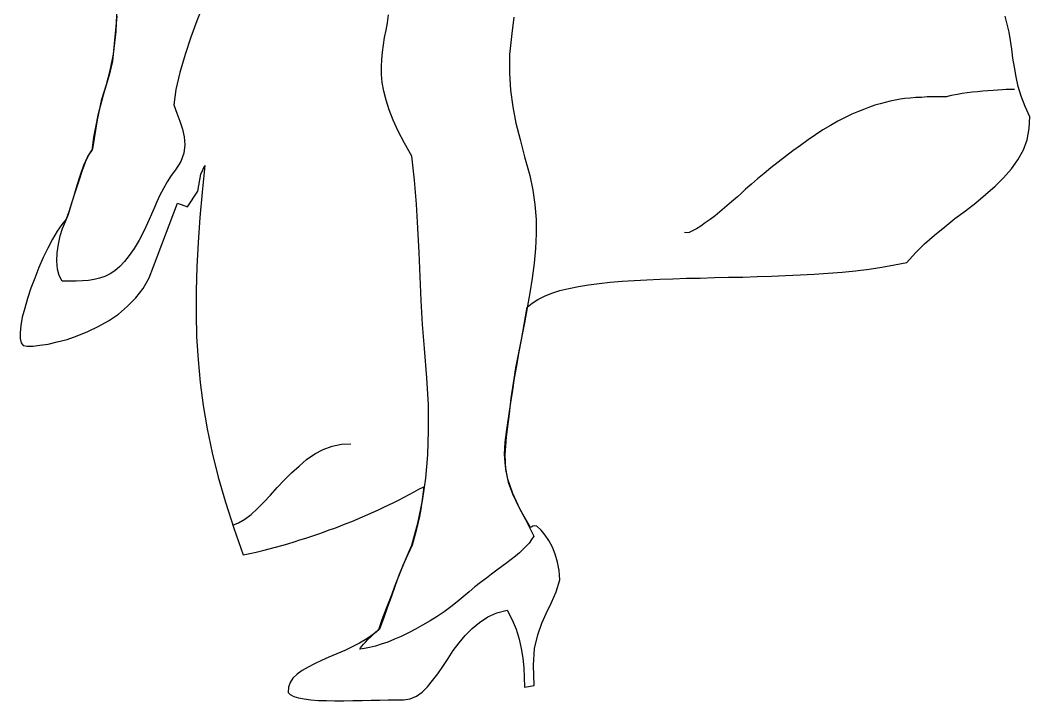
# Model space of a CAD drawing. Header units: millimetres. Extents: x 37 to 11188, y 2113 to 8073.
# Drawn here: x 1182 to 2032, y 2129 to 2702 of the extents above; entities that cross this region are included whole.
import ezdxf

# ---------------------------------------------------------------- set-up
doc = ezdxf.new("R2010")
doc.units = ezdxf.units.MM

msp = doc.modelspace()

# ---------------------------------------------------------------- linework, layer by layer
at = {"linetype": 'Continuous'}
for p, q in [((1263.13, 2692.54), (1264.33, 2720.74)), ((1335.32, 2712.75), (1330.93, 2701.34)), ((1263.53, 2705.34), (1259.93, 2667.34)), ((1330.93, 2701.34), (1325.92, 2687.55)), ((1491.3, 2699.74), (1492.3, 2706.34)), ((1597.48, 2704.55), (1595.88, 2690.74)), ((2012.63, 2698.54), (2010.84, 2705.34)), ((1260.93, 2673.35), (1263.13, 2692.54)), ((1488.9, 2687.34), (1490.1, 2693.54)), ((1490.1, 2693.54), (1491.3, 2699.74)), ((2014.23, 2691.74), (2012.63, 2698.54)), ((1325.92, 2687.55), (1321.12, 2672.95)), ((1487.9, 2681.34), (1488.9, 2687.34)), ((1595.88, 2690.74), (1594.08, 2673.14)), ((2015.43, 2684.74), (2014.23, 2691.74)), ((2016.43, 2677.54), (2015.43, 2684.74)), ((1487.11, 2675.14), (1487.9, 2681.34)), ((2017.43, 2669.95), (2016.43, 2677.54)), ((1259.93, 2667.34), (1257.33, 2656.75)), ((1258.13, 2659.55), (1260.93, 2673.35)), ((1321.12, 2672.95), (1316.72, 2657.95)), ((1486.3, 2662.75), (1486.5, 2668.95)), ((1486.5, 2668.95), (1487.11, 2675.14)), ((1594.08, 2673.14), (1593.89, 2657.35)), ((2018.64, 2662.35), (2017.43, 2669.95)), ((1254.93, 2647.95), (1258.13, 2659.55)), ((1486.3, 2656.35), (1486.3, 2662.75)), ((2020.03, 2654.35), (2018.64, 2662.35)), ((1257.33, 2656.75), (1254.73, 2647.35)), ((1316.72, 2657.95), (1313.32, 2643.55)), ((1486.9, 2649.55), (1486.3, 2656.35)), ((1593.89, 2657.35), (1594.68, 2642.95)), ((2021.83, 2646.15), (2020.03, 2654.35)), ((1251.13, 2635.35), (1254.93, 2647.95)), ((1254.73, 2647.35), (1252.13, 2638.75)), ((1313.32, 2643.55), (1311.53, 2630.75)), ((1488.1, 2642.35), (1486.9, 2649.55)), ((1490.1, 2634.75), (1488.1, 2642.35)), ((1594.68, 2642.95), (1596.68, 2628.95)), ((1983.24, 2641.35), (1978.84, 2640.75)), ((1987.64, 2641.75), (1983.24, 2641.35)), ((1992.04, 2642.15), (1987.64, 2641.75)), ((1996.44, 2642.55), (1992.04, 2642.15)), ((2000.83, 2642.75), (1996.44, 2642.55)), ((2004.83, 2643.15), (2000.83, 2642.75)), ((2008.63, 2643.35), (2004.83, 2643.15)), ((2011.84, 2643.55), (2008.63, 2643.35)), ((2014.84, 2643.55), (2011.84, 2643.55)), ((2017.24, 2643.75), (2014.84, 2643.55)), ((2018.83, 2643.75), (2017.24, 2643.75)), ((2024.43, 2637.95), (2021.83, 2646.15)), ((1247.33, 2618.16), (1251.13, 2635.35)), ((1252.13, 2638.75), (1249.93, 2630.55)), ((1492.7, 2626.55), (1490.1, 2634.75)), ((1914.04, 2633.76), (1909.84, 2632.76)), ((1918.25, 2634.55), (1914.04, 2633.76)), ((1922.44, 2635.35), (1918.25, 2634.55)), ((1926.64, 2635.95), (1922.44, 2635.35)), ((1931.04, 2636.35), (1926.64, 2635.95)), ((1935.64, 2636.75), (1931.04, 2636.35)), ((1940.44, 2636.95), (1935.64, 2636.75)), ((1945.24, 2637.35), (1940.44, 2636.95)), ((1950.44, 2637.35), (1945.24, 2637.35)), ((1955.84, 2637.55), (1950.44, 2637.35)), ((1961.64, 2637.55), (1955.84, 2637.55)), ((1964.24, 2638.35), (1961.64, 2637.55)), ((1967.24, 2638.95), (1964.24, 2638.35)), ((1970.84, 2639.55), (1967.24, 2638.95)), ((1974.64, 2640.15), (1970.84, 2639.55)), ((1978.84, 2640.75), (1974.64, 2640.15)), ((2027.63, 2629.36), (2024.43, 2637.95)), ((1249.93, 2630.55), (1247.73, 2622.15)), ((1311.53, 2630.75), (1314.12, 2623.75)), ((1496.1, 2617.95), (1492.7, 2626.55)), ((1596.68, 2628.95), (1599.28, 2615.36)), ((1887.65, 2625.15), (1882.05, 2622.75)), ((1892.45, 2627.15), (1887.65, 2625.15)), ((1896.85, 2628.75), (1892.45, 2627.15)), ((1901.25, 2630.36), (1896.85, 2628.75)), ((1905.65, 2631.55), (1901.25, 2630.36)), ((1909.84, 2632.76), (1905.65, 2631.55)), ((2031.63, 2620.56), (2027.63, 2629.36)), ((1243.33, 2593.56), (1247.33, 2618.16)), ((1247.73, 2622.15), (1245.93, 2613.36)), ((1314.12, 2623.75), (1316.72, 2616.95)), ((1316.72, 2616.95), (1318.92, 2610.36)), ((1500.3, 2608.56), (1496.1, 2617.95)), ((1870.25, 2616.95), (1864.05, 2613.36)), ((1876.25, 2620.16), (1870.25, 2616.95)), ((1882.05, 2622.75), (1876.25, 2620.16)), ((2031.23, 2610.75), (2031.63, 2620.56)), ((1245.93, 2613.36), (1244.14, 2603.56)), ((1318.92, 2610.36), (1320.32, 2603.75)), ((1505.5, 2598.36), (1500.3, 2608.56)), ((1599.28, 2615.36), (1602.88, 2601.56)), ((1857.65, 2609.55), (1851.45, 2605.35)), ((1864.05, 2613.36), (1857.65, 2609.55)), ((2029.43, 2601.35), (2031.23, 2610.75)), ((1244.14, 2603.56), (1242.73, 2592.36)), ((1320.32, 2603.75), (1320.92, 2596.96)), ((1602.88, 2601.56), (1606.68, 2586.96)), ((1845.06, 2601.16), (1838.66, 2596.55)), ((1851.45, 2605.35), (1845.06, 2601.16)), ((2026.23, 2592.76), (2029.43, 2601.35)), ((1239.33, 2587.35), (1243.33, 2593.56)), ((1242.73, 2592.36), (1240.13, 2588.96)), ((1320.92, 2596.96), (1319.92, 2590.16)), ((1511.9, 2587.56), (1505.5, 2598.36)), ((1832.25, 2591.96), (1826.06, 2587.16)), ((1838.66, 2596.55), (1832.25, 2591.96)), ((2021.64, 2584.56), (2026.23, 2592.76)), ((1237.34, 2583.16), (1234.53, 2575.56)), ((1235.93, 2579.96), (1239.33, 2587.35)), ((1240.13, 2588.96), (1237.34, 2583.16)), ((1317.52, 2583.16), (1313.12, 2575.96)), ((1319.92, 2590.16), (1317.52, 2583.16)), ((1514.1, 2567.36), (1511.9, 2587.56)), ((1606.68, 2586.96), (1611.08, 2571.16)), ((1819.86, 2582.56), (1813.86, 2577.76)), ((1826.06, 2587.16), (1819.86, 2582.56)), ((2016.24, 2576.76), (2021.64, 2584.56)), ((1234.53, 2575.56), (1231.54, 2566.76)), ((1232.94, 2571.76), (1235.93, 2579.96)), ((1313.12, 2575.96), (1309.32, 2571.16)), ((1334.32, 2572.36), (1337.72, 2579.76)), ((1337.72, 2579.76), (1335.52, 2557.36)), ((1813.86, 2577.76), (1808.26, 2572.96)), ((2009.63, 2569.36), (2016.24, 2576.76)), ((1231.54, 2566.76), (1228.54, 2557.56)), ((1230.13, 2563.16), (1232.94, 2571.76)), ((1305.92, 2565.96), (1302.92, 2560.36)), ((1309.32, 2571.16), (1305.92, 2565.96)), ((1331.72, 2557.96), (1334.32, 2572.36)), ((1515.7, 2547.16), (1514.1, 2567.36)), ((1611.08, 2571.16), (1613.68, 2558.96)), ((1802.66, 2568.36), (1797.46, 2563.96)), ((1808.26, 2572.96), (1802.66, 2568.36)), ((2002.43, 2562.16), (2009.63, 2569.36)), ((1228.54, 2557.56), (1225.73, 2548.76)), ((1227.73, 2554.56), (1230.13, 2563.16)), ((1302.92, 2560.36), (1299.93, 2554.76)), ((1323.13, 2544.97), (1331.72, 2557.96)), ((1335.52, 2557.36), (1333.52, 2535.77)), ((1613.68, 2558.96), (1615.28, 2546.76)), ((1790.66, 2558.16), (1788.46, 2555.96)), ((1792.46, 2559.76), (1790.66, 2558.16)), ((1797.46, 2563.96), (1792.46, 2559.76)), ((1994.44, 2555.16), (2002.43, 2562.16)), ((1225.73, 2548.76), (1223.33, 2540.76)), ((1225.33, 2546.36), (1227.73, 2554.56)), ((1294.53, 2494.77), (1314.72, 2547.96)), ((1297.33, 2549.16), (1295.12, 2543.76)), ((1299.93, 2554.76), (1297.33, 2549.16)), ((1314.72, 2547.96), (1323.13, 2544.97)), ((1782.26, 2550.56), (1778.66, 2547.36)), ((1785.66, 2553.36), (1782.26, 2550.56)), ((1788.46, 2555.96), (1785.66, 2553.36)), ((1977.44, 2541.57), (1986.24, 2548.37)), ((1986.24, 2548.37), (1994.44, 2555.16)), ((1223.33, 2540.76), (1221.13, 2534.56)), ((1222.93, 2538.76), (1225.33, 2546.36)), ((1295.12, 2543.76), (1292.93, 2538.76)), ((1516.9, 2526.97), (1515.7, 2547.16)), ((1615.28, 2546.76), (1616.28, 2534.36)), ((1770.87, 2540.76), (1766.86, 2537.36)), ((1774.86, 2544.16), (1770.87, 2540.76)), ((1778.66, 2547.36), (1774.86, 2544.16)), ((1968.64, 2534.96), (1977.44, 2541.57)), ((1221.13, 2534.56), (1217.34, 2529.97)), ((1217.94, 2526.76), (1220.34, 2532.56)), ((1220.34, 2532.56), (1222.93, 2538.76)), ((1290.93, 2534.16), (1286.52, 2524.97)), ((1292.93, 2538.76), (1290.93, 2534.16)), ((1333.52, 2535.77), (1332.12, 2514.77)), ((1616.28, 2534.36), (1616.28, 2522.17)), ((1758.67, 2531.37), (1754.87, 2528.56)), ((1762.67, 2534.16), (1758.67, 2531.37)), ((1766.86, 2537.36), (1762.67, 2534.16)), ((1960.04, 2527.97), (1968.64, 2534.96)), ((1213.33, 2524.36), (1209.54, 2517.56)), ((1217.34, 2529.97), (1213.33, 2524.36)), ((1215.94, 2520.36), (1217.94, 2526.76)), ((1286.52, 2524.97), (1282.33, 2516.77)), ((1517.9, 2506.57), (1516.9, 2526.97)), ((1742.86, 2522.96), (1741.06, 2523.17)), ((1745.07, 2523.36), (1742.86, 2522.96)), ((1747.86, 2524.57), (1745.07, 2523.36)), ((1751.26, 2526.36), (1747.86, 2524.57)), ((1754.87, 2528.56), (1751.26, 2526.36)), ((1951.44, 2520.96), (1960.04, 2527.97)), ((1209.54, 2517.56), (1205.53, 2510.16)), ((1214.54, 2513.37), (1215.94, 2520.36)), ((1282.33, 2516.77), (1278.33, 2509.76)), ((1332.12, 2514.77), (1330.93, 2494.37)), ((1616.28, 2522.17), (1615.68, 2509.76)), ((1943.05, 2513.77), (1951.44, 2520.96)), ((1205.53, 2510.16), (1201.74, 2502.17)), ((1213.14, 2499.17), (1213.54, 2506.17)), ((1213.54, 2506.17), (1214.54, 2513.37)), ((1278.33, 2509.76), (1274.13, 2503.96)), ((1518.7, 2486.17), (1517.9, 2506.57)), ((1615.68, 2509.76), (1614.68, 2497.37)), ((1928.24, 2498.17), (1935.44, 2506.17)), ((1935.44, 2506.17), (1943.05, 2513.77)), ((1201.74, 2502.17), (1197.94, 2493.77)), ((1213.73, 2492.57), (1213.14, 2499.17)), ((1270.13, 2498.77), (1266.13, 2494.57)), ((1274.13, 2503.96), (1270.13, 2498.77)), ((1614.68, 2497.37), (1613.08, 2484.97)), ((1917.85, 2495.97), (1928.24, 2498.17)), ((1197.94, 2493.77), (1194.54, 2484.97)), ((1215.13, 2486.97), (1213.73, 2492.57)), ((1257.93, 2488.57), (1253.53, 2486.37)), ((1261.93, 2491.17), (1257.93, 2488.57)), ((1266.13, 2494.57), (1261.93, 2491.17)), ((1290.73, 2485.17), (1294.53, 2494.77)), ((1330.93, 2494.37), (1330.32, 2474.37)), ((1850.25, 2488.17), (1862.05, 2488.97)), ((1862.05, 2488.97), (1873.65, 2489.97)), ((1873.65, 2489.97), (1885.05, 2491.17)), ((1885.05, 2491.17), (1896.45, 2492.57)), ((1896.45, 2492.57), (1907.24, 2494.17)), ((1907.24, 2494.17), (1917.85, 2495.97)), ((1194.54, 2484.97), (1191.34, 2476.37)), ((1217.73, 2482.37), (1215.13, 2486.97)), ((1223.74, 2482.37), (1217.73, 2482.37)), ((1229.33, 2482.37), (1223.74, 2482.37)), ((1234.73, 2482.57), (1229.33, 2482.37)), ((1239.74, 2482.97), (1234.73, 2482.57)), ((1244.53, 2483.77), (1239.74, 2482.97)), ((1249.13, 2484.97), (1244.53, 2483.77)), ((1253.53, 2486.37), (1249.13, 2484.97)), ((1285.73, 2476.17), (1290.73, 2485.17)), ((1519.7, 2465.97), (1518.7, 2486.17)), ((1613.08, 2484.97), (1611.08, 2472.57)), ((1660.28, 2479.17), (1669.27, 2480.37)), ((1669.27, 2480.37), (1678.68, 2481.37)), ((1678.68, 2481.37), (1688.67, 2482.37)), ((1688.67, 2482.37), (1698.87, 2482.97)), ((1698.87, 2482.97), (1709.47, 2483.57)), ((1709.47, 2483.57), (1720.27, 2483.97)), ((1720.27, 2483.97), (1731.47, 2484.37)), ((1731.47, 2484.37), (1742.86, 2484.77)), ((1742.86, 2484.77), (1754.46, 2484.97)), ((1754.46, 2484.97), (1766.26, 2485.37)), ((1766.26, 2485.37), (1778.26, 2485.57)), ((1778.26, 2485.57), (1790.26, 2485.77)), ((1790.26, 2485.77), (1802.26, 2486.17)), ((1802.26, 2486.17), (1814.25, 2486.57)), ((1814.25, 2486.57), (1826.25, 2486.97)), ((1826.25, 2486.97), (1838.45, 2487.57)), ((1838.45, 2487.57), (1850.25, 2488.17)), ((1191.34, 2476.37), (1188.54, 2467.77)), ((1279.73, 2468.17), (1285.73, 2476.17)), ((1330.32, 2474.37), (1330.32, 2454.97)), ((1611.08, 2472.57), (1608.88, 2459.97)), ((1623.28, 2469.77), (1629.48, 2472.17)), ((1629.48, 2472.17), (1636.28, 2474.37)), ((1636.28, 2474.37), (1643.88, 2476.17)), ((1643.88, 2476.17), (1651.88, 2477.77)), ((1651.88, 2477.77), (1660.28, 2479.17)), ((1188.54, 2467.77), (1186.14, 2459.57)), ((1272.53, 2461.17), (1279.73, 2468.17)), ((1520.9, 2445.77), (1519.7, 2465.97)), ((1608.88, 2460.37), (1612.88, 2463.77)), ((1612.88, 2463.77), (1617.88, 2466.97)), ((1617.88, 2466.97), (1623.28, 2469.77)), ((1186.14, 2459.57), (1184.14, 2451.97)), ((1256.53, 2448.98), (1264.93, 2454.57)), ((1264.93, 2454.57), (1272.53, 2461.17)), ((1330.32, 2454.97), (1330.72, 2435.57)), ((1606.28, 2445.77), (1608.88, 2460.37)), ((1608.88, 2459.97), (1606.48, 2447.37)), ((1184.14, 2451.97), (1182.94, 2444.98)), ((1247.93, 2444.17), (1256.53, 2448.98)), ((1606.48, 2447.37), (1604.08, 2434.78)), ((1182.94, 2444.98), (1182.34, 2438.97)), ((1182.34, 2438.97), (1182.34, 2433.98)), ((1230.33, 2436.38), (1239.13, 2439.97)), ((1239.13, 2439.97), (1247.93, 2444.17)), ((1522.5, 2425.58), (1520.9, 2445.77)), ((1604.08, 2432.98), (1606.28, 2445.77)), ((1182.34, 2433.98), (1183.14, 2430.38)), ((1183.14, 2430.38), (1184.74, 2428.18)), ((1198.94, 2428.38), (1205.93, 2429.38)), ((1205.93, 2429.38), (1213.54, 2431.17)), ((1213.54, 2431.17), (1221.74, 2433.38)), ((1221.74, 2433.38), (1230.33, 2436.38)), ((1330.72, 2435.57), (1331.92, 2416.18)), ((1604.08, 2434.78), (1601.48, 2421.97)), ((1601.88, 2421.58), (1604.08, 2432.98)), ((1184.74, 2428.18), (1188.14, 2427.77)), ((1188.14, 2427.77), (1193.14, 2427.77)), ((1193.14, 2427.77), (1198.94, 2428.38)), ((1524.5, 2400.98), (1522.5, 2425.58)), ((1601.48, 2421.97), (1599.08, 2409.38)), ((1600.08, 2410.98), (1601.88, 2421.58)), ((1331.92, 2416.18), (1333.72, 2396.98)), ((1599.08, 2409.38), (1597.08, 2396.58)), ((1598.28, 2400.78), (1600.08, 2410.98)), ((1333.72, 2396.98), (1336.32, 2377.58)), ((1525.7, 2378.18), (1524.5, 2400.98)), ((1597.08, 2396.58), (1595.08, 2383.78)), ((1596.68, 2390.58), (1598.28, 2400.78)), ((1595.08, 2380.18), (1596.68, 2390.58)), ((1525.9, 2356.58), (1525.7, 2378.18)), ((1593.28, 2368.78), (1595.08, 2380.18)), ((1595.08, 2383.78), (1593.68, 2370.78)), ((1336.32, 2377.58), (1339.72, 2357.98)), ((1593.68, 2370.78), (1591.08, 2351.39)), ((1591.68, 2357.38), (1593.28, 2368.78)), ((1339.72, 2357.98), (1343.92, 2337.99)), ((1525.3, 2336.19), (1525.9, 2356.58)), ((1590.28, 2346.99), (1591.68, 2357.38)), ((1444.71, 2343.59), (1452.51, 2345.19)), ((1452.51, 2345.19), (1460.5, 2345.38)), ((1589.88, 2336.79), (1590.28, 2346.99)), ((1591.08, 2351.39), (1590.08, 2336.19)), ((1343.92, 2337.99), (1348.92, 2317.39)), ((1423.31, 2332.18), (1430.31, 2336.99)), ((1430.31, 2336.99), (1437.31, 2340.79)), ((1437.31, 2340.79), (1444.71, 2343.59)), ((1523.5, 2316.59), (1525.3, 2336.19)), ((1590.49, 2326.38), (1589.88, 2336.79)), ((1590.08, 2336.19), (1590.68, 2323.79)), ((1416.91, 2326.79), (1423.31, 2332.18)), ((1404.51, 2314.79), (1410.51, 2320.99)), ((1410.51, 2320.99), (1416.91, 2326.79)), ((1592.68, 2315.59), (1590.49, 2326.38)), ((1590.68, 2323.79), (1592.89, 2313.19)), ((1348.92, 2317.39), (1354.92, 2296.39)), ((1398.51, 2308.59), (1404.51, 2314.79)), ((1520.7, 2297.59), (1523.5, 2316.59)), ((1596.68, 2303.59), (1592.68, 2315.59)), ((1592.89, 2313.19), (1596.48, 2303.39)), ((1387.31, 2296.39), (1392.92, 2302.39)), ((1392.92, 2302.39), (1398.51, 2308.59)), ((1505.3, 2300.59), (1509.5, 2302.79)), ((1509.5, 2302.79), (1513.7, 2304.99)), ((1513.7, 2304.99), (1517.7, 2307.19)), ((1517.7, 2307.19), (1521.9, 2309.39)), ((1521.1, 2302.79), (1520.3, 2296.59)), ((1521.9, 2309.39), (1521.1, 2302.79)), ((1596.48, 2303.39), (1601.28, 2293.39)), ((1602.88, 2290.19), (1596.68, 2303.59)), ((1354.92, 2296.39), (1361.92, 2274.59)), ((1381.91, 2290.99), (1387.31, 2296.39)), ((1488.1, 2292.19), (1492.5, 2294.19)), ((1492.5, 2294.19), (1496.7, 2296.2)), ((1496.7, 2296.2), (1501.1, 2298.39)), ((1501.1, 2298.39), (1505.3, 2300.59)), ((1516.9, 2278.79), (1520.7, 2297.59)), ((1520.3, 2296.59), (1519.3, 2290.4)), ((1601.28, 2293.39), (1607.28, 2281.79)), ((1371.31, 2281.99), (1376.52, 2286)), ((1376.52, 2286), (1381.91, 2290.99)), ((1470.3, 2283.99), (1474.91, 2286)), ((1474.91, 2286), (1479.31, 2287.99)), ((1479.31, 2287.99), (1483.71, 2289.99)), ((1483.71, 2289.99), (1488.1, 2292.19)), ((1519.3, 2290.4), (1518.1, 2284.39)), ((1611.48, 2274.99), (1602.88, 2290.19)), ((1361.11, 2276.99), (1366.12, 2278.99)), ((1366.12, 2278.99), (1371.31, 2281.99)), ((1447.11, 2274.59), (1451.91, 2276.59)), ((1451.91, 2276.59), (1456.51, 2278.39)), ((1456.51, 2278.39), (1461.31, 2280.2)), ((1461.31, 2280.2), (1465.9, 2282.19)), ((1465.9, 2282.19), (1470.3, 2283.99)), ((1511.9, 2260.2), (1516.9, 2278.79)), ((1516.7, 2278.39), (1515.3, 2272.4)), ((1518.1, 2284.39), (1516.7, 2278.39)), ((1607.28, 2281.79), (1614.28, 2267.79)), ((1613.68, 2276.2), (1612.68, 2275.59)), ((1615.08, 2276.39), (1613.68, 2276.2)), ((1616.88, 2276.2), (1615.08, 2276.39)), ((1620.48, 2272.8), (1616.88, 2276.2)), ((1361.92, 2274.59), (1369.91, 2252)), ((1422.71, 2266.2), (1427.71, 2267.79)), ((1427.71, 2267.79), (1432.71, 2269.4)), ((1432.71, 2269.4), (1437.51, 2271.19)), ((1437.51, 2271.19), (1442.31, 2272.99)), ((1442.31, 2272.99), (1447.11, 2274.59)), ((1515.3, 2272.4), (1513.7, 2266.39)), ((1612.68, 2275.59), (1611.48, 2274.99)), ((1614.28, 2267.79), (1612.48, 2265)), ((1623.88, 2268.6), (1620.48, 2272.8)), ((1627.08, 2263.99), (1623.88, 2268.6)), ((1397.11, 2258.59), (1402.31, 2259.99)), ((1402.31, 2259.99), (1407.52, 2261.39)), ((1407.52, 2261.39), (1412.71, 2262.99)), ((1412.71, 2262.99), (1417.71, 2264.6)), ((1417.71, 2264.6), (1422.71, 2266.2)), ((1512.1, 2260.2), (1508.1, 2251.79)), ((1508.9, 2253.8), (1511.9, 2260.2)), ((1513.7, 2266.39), (1512.1, 2260.2)), ((1608.08, 2259.4), (1605.28, 2256.59)), ((1610.48, 2261.99), (1608.08, 2259.4)), ((1612.48, 2265), (1610.48, 2261.99)), ((1630.08, 2258.59), (1627.08, 2263.99)), ((1369.91, 2252), (1375.52, 2253.19)), ((1375.52, 2253.19), (1380.92, 2254.4)), ((1380.92, 2254.4), (1386.31, 2255.8)), ((1386.31, 2255.8), (1391.71, 2257.2)), ((1391.71, 2257.2), (1397.11, 2258.59)), ((1508.1, 2251.79), (1504.3, 2242.99)), ((1505.5, 2246), (1508.9, 2253.8)), ((1598.88, 2251), (1595.48, 2248.2)), ((1602.28, 2253.8), (1598.88, 2251)), ((1605.28, 2256.59), (1602.28, 2253.8)), ((1632.48, 2252.6), (1630.08, 2258.59)), ((1634.27, 2246), (1632.48, 2252.6)), ((1504.3, 2242.99), (1500.7, 2234.2)), ((1501.9, 2237), (1505.5, 2246)), ((1587.49, 2242.2), (1583.28, 2239.2)), ((1591.68, 2245.2), (1587.49, 2242.2)), ((1595.48, 2248.2), (1591.68, 2245.2)), ((1635.67, 2238.8), (1634.27, 2246)), ((1500.7, 2234.2), (1497.5, 2225.4)), ((1498.1, 2227.2), (1501.9, 2237)), ((1578.89, 2235.8), (1574.49, 2232.4)), ((1583.28, 2239.2), (1578.89, 2235.8)), ((1636.28, 2231), (1635.67, 2238.8)), ((1494.3, 2217), (1498.1, 2227.2)), ((1497.5, 2225.4), (1494.3, 2216.4)), ((1569.69, 2228.8), (1564.88, 2225)), ((1574.49, 2232.4), (1569.69, 2228.8)), ((1633.08, 2220.8), (1636.28, 2231)), ((1490.51, 2207.2), (1494.3, 2217)), ((1555.09, 2216.8), (1549.88, 2212.4)), ((1560.08, 2221), (1555.09, 2216.8)), ((1564.88, 2225), (1560.08, 2221)), ((1629.28, 2211.8), (1633.08, 2220.8)), ((1494.3, 2216.4), (1491.1, 2207.4)), ((1544.49, 2208.2), (1538.89, 2204.2)), ((1549.88, 2212.4), (1544.49, 2208.2)), ((1625.08, 2203.2), (1629.28, 2211.8)), ((1486.9, 2197.6), (1490.51, 2207.2)), ((1491.1, 2207.4), (1487.9, 2198.4)), ((1533.1, 2200.21), (1527.1, 2196.4)), ((1538.89, 2204.2), (1533.1, 2200.21)), ((1568.69, 2195.2), (1575.68, 2199.8)), ((1575.68, 2199.8), (1583.28, 2203.2)), ((1583.28, 2203.2), (1591.89, 2205.6)), ((1591.89, 2205.6), (1596.29, 2197.4)), ((1621.08, 2194.6), (1625.08, 2203.2)), ((1483.9, 2189.2), (1486.9, 2197.6)), ((1487.9, 2198.4), (1484.5, 2189.6)), ((1520.9, 2192.81), (1514.9, 2189.41)), ((1527.1, 2196.4), (1520.9, 2192.81)), ((1562.48, 2190.01), (1568.69, 2195.2)), ((1596.29, 2197.4), (1599.69, 2189.41)), ((1617.68, 2184.8), (1621.08, 2194.6)), ((1479.5, 2185.2), (1473.91, 2181.4)), ((1474.91, 2180.81), (1477.5, 2183.21)), ((1477.5, 2183.21), (1480.5, 2186.01)), ((1484.5, 2189.6), (1479.5, 2185.2)), ((1480.5, 2186.01), (1483.9, 2189.2)), ((1502.9, 2183.4), (1497.1, 2181)), ((1508.9, 2186.4), (1502.9, 2183.4)), ((1514.9, 2189.41), (1508.9, 2186.4)), ((1551.49, 2178), (1556.68, 2184.21)), ((1556.68, 2184.21), (1562.48, 2190.01)), ((1599.69, 2189.41), (1602.08, 2181.21)), ((1615.08, 2173.2), (1617.68, 2184.8)), ((1461.71, 2174.6), (1455.31, 2171.41)), ((1467.9, 2177.81), (1461.71, 2174.6)), ((1473.91, 2181.4), (1467.9, 2177.81)), ((1468.71, 2173.81), (1469.7, 2175.2)), ((1469.7, 2175.2), (1471.11, 2176.81)), ((1471.11, 2176.81), (1472.7, 2178.6)), ((1472.7, 2178.6), (1474.91, 2180.81)), ((1481.1, 2175.2), (1476.31, 2174.01)), ((1486.11, 2176.81), (1481.1, 2175.2)), ((1491.5, 2178.6), (1486.11, 2176.81)), ((1497.1, 2181), (1491.5, 2178.6)), ((1546.69, 2171.41), (1551.49, 2178)), ((1602.08, 2181.21), (1603.88, 2173.2)), ((1442.1, 2165.81), (1435.91, 2163.21)), ((1448.71, 2168.61), (1442.1, 2165.81)), ((1455.31, 2171.41), (1448.71, 2168.61)), ((1468.11, 2172.81), (1468.71, 2173.81)), ((1471.91, 2173.2), (1468.11, 2172.81)), ((1476.31, 2174.01), (1471.91, 2173.2)), ((1542.29, 2164.81), (1546.69, 2171.41)), ((1603.88, 2173.2), (1605.08, 2165.21)), ((1614.08, 2159.21), (1615.08, 2173.2)), ((1424.51, 2157.6), (1419.51, 2154.81)), ((1429.91, 2160.41), (1424.51, 2157.6)), ((1435.91, 2163.21), (1429.91, 2160.41)), ((1533.7, 2152.01), (1537.9, 2158.21)), ((1537.9, 2158.21), (1542.29, 2164.81)), ((1605.08, 2165.21), (1605.88, 2157.01)), ((1614.68, 2142.01), (1614.08, 2159.21)), ((1415.32, 2151.61), (1411.71, 2148.21)), ((1419.51, 2154.81), (1415.32, 2151.61)), ((1529.3, 2146.21), (1533.7, 2152.01)), ((1605.88, 2157.01), (1606.28, 2149.01)), ((1606.28, 2149.01), (1606.68, 2140.81)), ((1407.91, 2140.61), (1407.71, 2136.21)), ((1409.31, 2144.61), (1407.91, 2140.61)), ((1411.71, 2148.21), (1409.31, 2144.61)), ((1520.5, 2136.61), (1525.1, 2141.01)), ((1525.1, 2141.01), (1529.3, 2146.21)), ((1606.68, 2140.81), (1614.68, 2142.01)), ((1407.71, 2136.21), (1409.52, 2134.41)), ((1409.52, 2134.41), (1412.51, 2132.81)), ((1412.51, 2132.81), (1416.51, 2131.61)), ((1510.5, 2131.01), (1515.7, 2133.21)), ((1515.7, 2133.21), (1520.5, 2136.61)), ((1416.51, 2131.61), (1421.31, 2130.81)), ((1421.31, 2130.81), (1426.91, 2130.01)), ((1426.91, 2130.01), (1433.31, 2129.61)), ((1433.31, 2129.61), (1439.91, 2129.41)), ((1439.91, 2129.41), (1447.11, 2129.21)), ((1447.11, 2129.21), (1454.51, 2129.21)), ((1454.51, 2129.21), (1462.1, 2129.41)), ((1462.1, 2129.41), (1469.9, 2129.61)), ((1469.9, 2129.61), (1477.5, 2129.81)), ((1477.5, 2129.81), (1484.9, 2129.81)), ((1484.9, 2129.81), (1491.91, 2130.01)), ((1491.91, 2130.01), (1498.5, 2130.01)), ((1498.5, 2130.01), (1504.7, 2130.01)), ((1504.7, 2130.01), (1510.5, 2131.01))]:
    msp.add_line(p, q, dxfattribs=at)

doc.saveas('drawing.dxf')
